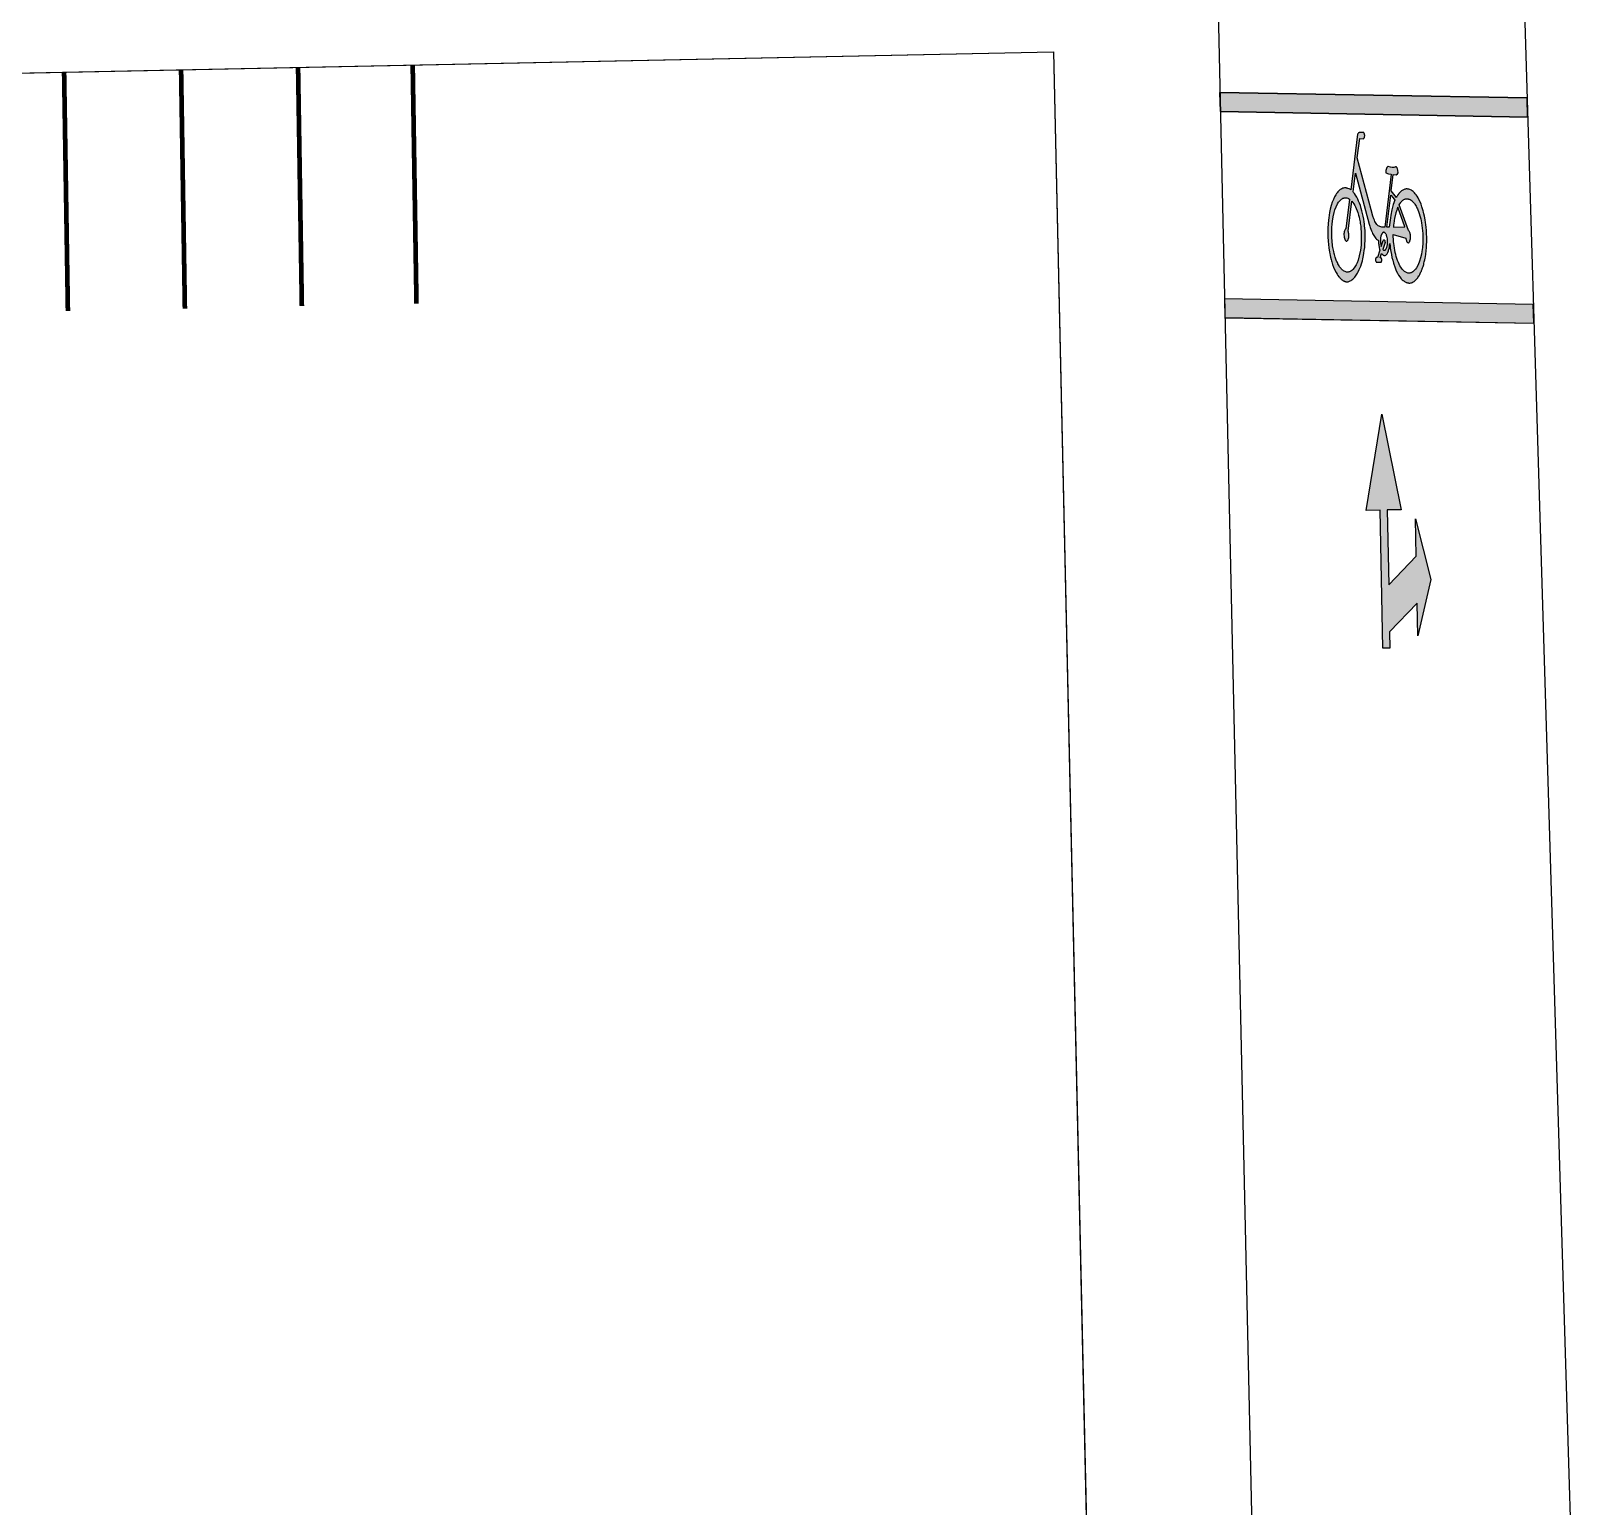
# Model space of a CAD drawing. Header units: metres. Extents: x 668617 to 675126, y 2286318 to 2293677.
# Drawn here: x 670153.47 to 670186.49, y 2287192.99 to 2287224.49 of the extents above; entities that cross this region are included whole.
import ezdxf

# ---------------------------------------------------------------- set-up
doc = ezdxf.new("R2010")
doc.units = ezdxf.units.M
doc.header["$MEASUREMENT"] = 0
for name, color, linetype in [('DMTG-PB-BANQUETAS', 251, 'Continuous'), ('DMTG-PB-LOTIFICACION', 253, 'Continuous'), ('DMTG-PB-MANZANAS', 251, 'Continuous'), ('DMTG-SH-CAJA BICI', 252, 'Continuous'), ('DMTG-SH-FLECHA FRENTE DERECHA', 252, 'Continuous'), ('DMTG-SH-LINEA ALTO', 252, 'Continuous'), ('DMTG-SH-LINEA BLANCA', 252, 'Continuous')]:
    doc.layers.add(name, color=color, linetype=linetype)

# ---------------------------------------------------------------- blocks, each defined once
blk = doc.blocks.new('*U61')
blk.add_hatch(color=252).paths.add_polyline_path([(-2.435, 3.088), (-2.435, 2.738), (-2.585, 2.738), (-2.585, 5.688), (-2.885, 5.688), (-2.51, 7.738), (-2.135, 5.688), (-2.435, 5.688), (-2.435, 4.088), (-1.835, 4.688), (-1.835, 5.488), (-1.535, 4.188), (-1.835, 2.988), (-1.835, 3.688)])
at = {"color": 252}
blk.add_lwpolyline([(-2.435, 3.088), (-2.435, 2.738), (-2.585, 2.738), (-2.585, 5.688), (-2.885, 5.688), (-2.51, 7.738), (-2.135, 5.688), (-2.435, 5.688), (-2.435, 4.088), (-1.835, 4.688), (-1.835, 5.488), (-1.535, 4.188), (-1.835, 2.988), (-1.835, 3.688)], close=True, dxfattribs=at)

msp = doc.modelspace()

# ---------------------------------------------------------------- hatches: boundary and pattern name
at = {"layer": 'DMTG-SH-CAJA BICI'}
h = msp.add_hatch(color=252, dxfattribs=at)
h.dxf.hatch_style = 1
h.paths.add_polyline_path([(670185.45092, 2287222.65436), (670185.43856, 2287223.06234), (670178.87663, 2287223.17961), (670178.88568, 2287222.77169)])
h.paths.add_polyline_path([(670185.57219, 2287218.65155), (670178.97449, 2287218.76946), (670178.98336, 2287218.36892), (670185.58435, 2287218.25127)])
h = msp.add_hatch(color=252, dxfattribs=at)
h.dxf.hatch_style = 1
h.paths.add_polyline_path([(670183.29297, 2287220.16474), (670183.28967, 2287220.23033), (670183.28284, 2287220.30348), (670183.27728, 2287220.35374), (670183.27039, 2287220.40597), (670183.26285, 2287220.45394), (670183.2547, 2287220.49912), (670183.24677, 2287220.54016), (670183.2356, 2287220.58879), (670183.22777, 2287220.62029), (670183.21858, 2287220.65461), (670183.20698, 2287220.69456), (670183.19237, 2287220.73905), (670183.17367, 2287220.79038), (670183.15196, 2287220.84356), (670183.12875, 2287220.89191), (670183.10898, 2287220.9283), (670183.08722, 2287220.96459), (670183.06867, 2287220.99062), (670183.04841, 2287221.01651), (670183.03376, 2287221.03333), (670183.0178, 2287221.04952), (670183.00455, 2287221.06144), (670182.98454, 2287221.07781), (670182.96621, 2287221.08996), (670182.94948, 2287221.09932), (670182.93043, 2287221.10748), (670182.91265, 2287221.11312), (670182.8942, 2287221.11692), (670182.87384, 2287221.11886), (670182.86905, 2287221.1189), (670182.85472, 2287221.11817), (670182.83981, 2287221.11602), (670182.82617, 2287221.11282), (670182.81212, 2287221.10837), (670182.79789, 2287221.10252), (670182.78471, 2287221.09564), (670182.77087, 2287221.08726), (670182.75783, 2287221.0779), (670182.74565, 2287221.06819), (670182.74004, 2287221.06306), (670182.73165, 2287221.0555), (670182.71964, 2287221.04301), (670182.70683, 2287221.02869), (670182.70104, 2287221.0216), (670182.69551, 2287221.01484), (670182.68578, 2287221.00163), (670182.68081, 2287220.99445), (670182.67345, 2287220.98368), (670182.66927, 2287220.9771), (670182.66253, 2287220.96646), (670182.65723, 2287220.95766), (670182.6516, 2287220.94787), (670182.64628, 2287220.93843), (670182.53489, 2287221.07774), (670182.57561, 2287221.42648), (670182.63994, 2287221.41871), (670182.66957, 2287221.44415), (670182.68492, 2287221.45945), (670182.67912, 2287221.51682), (670182.67091, 2287221.54899), (670182.6657, 2287221.5626), (670182.66162, 2287221.57057), (670182.65632, 2287221.57856), (670182.65114, 2287221.5841), (670182.64666, 2287221.58758), (670182.64191, 2287221.58988), (670182.63749, 2287221.59092), (670182.62951, 2287221.59072), (670182.62406, 2287221.58883), (670182.61675, 2287221.58458), (670182.59043, 2287221.57644), (670182.56891, 2287221.57331), (670182.55248, 2287221.57482), (670182.5221, 2287221.58057), (670182.46724, 2287221.5963), (670182.46388, 2287221.59554), (670182.45661, 2287221.59233), (670182.45001, 2287221.58703), (670182.44426, 2287221.58017), (670182.43967, 2287221.57255), (670182.43522, 2287221.5633), (670182.43165, 2287221.55322), (670182.42618, 2287221.53227), (670182.42302, 2287221.51117), (670182.42008, 2287221.46579), (670182.47487, 2287221.44042), (670182.53737, 2287221.43132), (670182.39739, 2287220.30155), (670182.37407, 2287220.3019), (670182.35254, 2287220.30301), (670182.33216, 2287220.30557), (670182.31133, 2287220.31012), (670182.29213, 2287220.31616), (670182.27475, 2287220.32403), (670182.2582, 2287220.33403), (670182.2424, 2287220.34659), (670182.22783, 2287220.36136), (670182.21414, 2287220.37863), (670182.20029, 2287220.39958), (670182.1862, 2287220.42562), (670182.17506, 2287220.44948), (670182.16168, 2287220.48227), (670182.14179, 2287220.53952), (670182.10451, 2287220.6729), (670181.81122, 2287221.78534), (670181.8617, 2287222.19287), (670181.9468, 2287222.19135), (670181.95023, 2287222.19487), (670181.95355, 2287222.20002), (670181.95669, 2287222.20556), (670181.95962, 2287222.21162), (670181.96233, 2287222.2179), (670181.96383, 2287222.222), (670181.96577, 2287222.22813), (670181.96834, 2287222.23948), (670181.96998, 2287222.2562), (670181.96962, 2287222.26685), (670181.96834, 2287222.27743), (670181.96703, 2287222.28418), (670181.96403, 2287222.29446), (670181.96096, 2287222.30269), (670181.95821, 2287222.30851), (670181.95573, 2287222.31317), (670181.95207, 2287222.31936), (670181.94915, 2287222.32273), (670181.87052, 2287222.32414), (670181.86235, 2287222.32346), (670181.85324, 2287222.32195), (670181.8437, 2287222.31875), (670181.83476, 2287222.31381), (670181.82658, 2287222.30628), (670181.8201, 2287222.29592), (670181.81781, 2287222.28959), (670181.66968, 2287221.10207), (670181.66475, 2287221.1055), (670181.6529, 2287221.11233), (670181.63961, 2287221.11862), (670181.61102, 2287221.12945), (670181.59605, 2287221.13394), (670181.58382, 2287221.13725), (670181.57235, 2287221.13983), (670181.56271, 2287221.14154), (670181.56015, 2287221.14184), (670181.55342, 2287221.1418), (670181.5351, 2287221.14053), (670181.51677, 2287221.13711), (670181.49874, 2287221.13168), (670181.48133, 2287221.12422), (670181.464, 2287221.11481), (670181.44693, 2287221.10324), (670181.43089, 2287221.09037), (670181.4142, 2287221.07506), (670181.3946, 2287221.05342), (670181.38201, 2287221.03836), (670181.3672, 2287221.01815), (670181.35254, 2287220.9959), (670181.33924, 2287220.97289), (670181.32451, 2287220.94658), (670181.29972, 2287220.89279), (670181.27674, 2287220.8331), (670181.2552, 2287220.76702), (670181.23387, 2287220.68597), (670181.21914, 2287220.61864), (670181.201, 2287220.5038), (670181.19455, 2287220.45151), (670181.18739, 2287220.37052), (670181.18262, 2287220.27953), (670181.18124, 2287220.17586), (670181.18216, 2287220.09605), (670181.18708, 2287220.00188), (670181.20103, 2287219.86086), (670181.21476, 2287219.77061), (670181.22102, 2287219.73935), (670181.22947, 2287219.69843), (670181.23772, 2287219.65825), (670181.25032, 2287219.61064), (670181.25702, 2287219.58514), (670181.26471, 2287219.559), (670181.28259, 2287219.50394), (670181.30354, 2287219.4471), (670181.32999, 2287219.38469), (670181.3561, 2287219.3346), (670181.37862, 2287219.29791), (670181.39637, 2287219.26988), (670181.41965, 2287219.24006), (670181.4272, 2287219.23137), (670181.43598, 2287219.22119), (670181.44451, 2287219.21243), (670181.45208, 2287219.20448), (670181.45975, 2287219.19753), (670181.4681, 2287219.18978), (670181.47954, 2287219.1806), (670181.48771, 2287219.17432), (670181.49793, 2287219.16749), (670181.50419, 2287219.1632), (670181.51085, 2287219.15938), (670181.52129, 2287219.15362), (670181.52902, 2287219.15008), (670181.53772, 2287219.14623), (670181.54422, 2287219.14355), (670181.55304, 2287219.14077), (670181.5606, 2287219.1382), (670181.5676, 2287219.13671), (670181.57575, 2287219.13481), (670181.58401, 2287219.13379), (670181.59111, 2287219.13288), (670181.60113, 2287219.13202), (670181.60729, 2287219.13298), (670181.61759, 2287219.13572), (670181.62876, 2287219.13912), (670181.64517, 2287219.14548), (670181.66198, 2287219.15374), (670181.67953, 2287219.16416), (670181.69613, 2287219.17586), (670181.71304, 2287219.18922), (670181.72841, 2287219.20347), (670181.74401, 2287219.21968), (670181.75954, 2287219.23734), (670181.7749, 2287219.25686), (670181.78982, 2287219.27804), (670181.80396, 2287219.29983), (670181.81723, 2287219.32203), (670181.83084, 2287219.34693), (670181.85433, 2287219.39563), (670181.86868, 2287219.42964), (670181.88336, 2287219.46884), (670181.90125, 2287219.52038), (670181.9194, 2287219.58478), (670181.92973, 2287219.62726), (670181.94455, 2287219.69609), (670181.95342, 2287219.74513), (670181.96123, 2287219.80276), (670181.96917, 2287219.86735), (670181.9744, 2287219.93637), (670181.97909, 2287220.01934), (670181.98069, 2287220.08645), (670181.98042, 2287220.11559), (670181.98017, 2287220.14596), (670181.97886, 2287220.18463), (670181.97612, 2287220.23268), (670181.97297, 2287220.28027), (670181.96751, 2287220.33229), (670181.96415, 2287220.36754), (670181.95707, 2287220.41834), (670181.94885, 2287220.47359), (670181.93796, 2287220.53491), (670181.92468, 2287220.59589), (670181.91091, 2287220.65159), (670181.89663, 2287220.70219), (670181.87584, 2287220.76722), (670181.85796, 2287220.81665), (670181.83999, 2287220.8604), (670181.82189, 2287220.89955), (670181.79757, 2287220.94581), (670181.78862, 2287220.9613), (670181.77403, 2287220.98465), (670181.75045, 2287221.019), (670181.73237, 2287221.04127), (670181.7203, 2287221.05479), (670181.77217, 2287221.45436), (670182.06251, 2287220.36875), (670182.07688, 2287220.32388), (670182.08706, 2287220.29421), (670182.09855, 2287220.26192), (670182.1129, 2287220.22546), (670182.12562, 2287220.19552), (670182.13925, 2287220.16672), (670182.15091, 2287220.14448), (670182.16293, 2287220.12358), (670182.17607, 2287220.1019), (670182.19247, 2287220.07949), (670182.20774, 2287220.06189), (670182.2242, 2287220.04485), (670182.24115, 2287220.03152), (670182.25365, 2287220.02376), (670182.26186, 2287220.0193), (670182.26203, 2287220.01116), (670182.26308, 2287219.98677), (670182.26586, 2287219.95626), (670182.26788, 2287219.93246), (670182.27204, 2287219.90471), (670182.27513, 2287219.88633), (670182.28033, 2287219.8608), (670182.28852, 2287219.83035), (670182.29483, 2287219.81003), (670182.24176, 2287219.65172), (670182.21748, 2287219.65215), (670182.21652, 2287219.65196), (670182.21291, 2287219.64978), (670182.20958, 2287219.64624), (670182.20672, 2287219.64145), (670182.20427, 2287219.63563), (670182.20238, 2287219.62888), (670182.20095, 2287219.62116), (670182.19996, 2287219.60365), (670182.20186, 2287219.58668), (670182.20361, 2287219.57921), (670182.20608, 2287219.57223), (670182.20876, 2287219.56663), (670182.21199, 2287219.56144), (670182.21534, 2287219.55805), (670182.21894, 2287219.55575), (670182.22087, 2287219.55522), (670182.22202, 2287219.55508), (670182.31734, 2287219.55337), (670182.32014, 2287219.55449), (670182.32362, 2287219.5575), (670182.32667, 2287219.56177), (670182.32931, 2287219.56715), (670182.33152, 2287219.57377), (670182.33323, 2287219.58095), (670182.33483, 2287219.5975), (670182.33356, 2287219.61505), (670182.32997, 2287219.63013), (670182.3273, 2287219.63677), (670182.3243, 2287219.64217), (670182.32107, 2287219.6462), (670182.31743, 2287219.64902), (670182.31363, 2287219.65028), (670182.31267, 2287219.65045), (670182.29875, 2287219.6507), (670182.32874, 2287219.73849), (670182.33525, 2287219.72982), (670182.34852, 2287219.71558), (670182.35574, 2287219.70983), (670182.36244, 2287219.7055), (670182.3693, 2287219.70209), (670182.37714, 2287219.69945), (670182.38483, 2287219.69787), (670182.38828, 2287219.69766), (670182.3907, 2287219.69756), (670182.39688, 2287219.69781), (670182.40861, 2287219.70031), (670182.41959, 2287219.70544), (670182.42973, 2287219.71273), (670182.43891, 2287219.7222), (670182.44746, 2287219.73352), (670182.45536, 2287219.74652), (670182.46294, 2287219.76166), (670182.4752, 2287219.79356), (670182.48018, 2287219.81028), (670182.48878, 2287219.84479), (670182.49562, 2287219.88128), (670182.5004, 2287219.9154), (670182.50238, 2287219.93154), (670182.50355, 2287219.94182), (670182.50481, 2287219.95584), (670182.51074, 2287219.89697), (670182.51597, 2287219.85423), (670182.52746, 2287219.78084), (670182.5387, 2287219.71565), (670182.55173, 2287219.65402), (670182.56672, 2287219.59439), (670182.58544, 2287219.53008), (670182.61959, 2287219.43089), (670182.64457, 2287219.37238), (670182.67045, 2287219.31981), (670182.69411, 2287219.27948), (670182.72061, 2287219.23972), (670182.74991, 2287219.20208), (670182.77151, 2287219.18054), (670182.78967, 2287219.16364), (670182.80206, 2287219.15331), (670182.81683, 2287219.14288), (670182.82201, 2287219.13945), (670182.83549, 2287219.13166), (670182.84682, 2287219.12613), (670182.85293, 2287219.12317), (670182.86827, 2287219.11751), (670182.88583, 2287219.11255), (670182.90303, 2287219.10975), (670182.91157, 2287219.10897), (670182.91923, 2287219.10877), (670182.92487, 2287219.10879), (670182.93317, 2287219.10928), (670182.95168, 2287219.11173), (670182.96963, 2287219.11641), (670182.98687, 2287219.1227), (670183.00496, 2287219.13149), (670183.02317, 2287219.14278), (670183.0395, 2287219.155), (670183.05533, 2287219.16883), (670183.07102, 2287219.18446), (670183.087, 2287219.20269), (670183.10225, 2287219.22213), (670183.11474, 2287219.24003), (670183.13135, 2287219.26613), (670183.14445, 2287219.28932), (670183.15779, 2287219.31474), (670183.17202, 2287219.34521), (670183.17923, 2287219.36224), (670183.18506, 2287219.37596), (670183.19069, 2287219.39054), (670183.19526, 2287219.40214), (670183.19973, 2287219.41431), (670183.207, 2287219.43488), (670183.21623, 2287219.4636), (670183.22291, 2287219.48531), (670183.2295, 2287219.50821), (670183.23615, 2287219.53385), (670183.24314, 2287219.56193), (670183.24841, 2287219.58465), (670183.25338, 2287219.60738), (670183.25908, 2287219.63678), (670183.26515, 2287219.67003), (670183.27382, 2287219.72475), (670183.28288, 2287219.7992), (670183.28909, 2287219.86443), (670183.29298, 2287219.93408), (670183.29529, 2287219.98428), (670183.29544, 2287220.08301)])
h.paths.add_polyline_path([(670182.84766, 2287220.06465), (670182.85009, 2287220.05065), (670182.85219, 2287220.04139), (670182.85535, 2287220.02867), (670182.85998, 2287220.01455), (670182.86552, 2287220.00167), (670182.8696, 2287219.99449), (670182.87268, 2287219.98918), (670182.87954, 2287219.98053), (670182.88715, 2287219.97418), (670182.89474, 2287219.97077), (670182.89897, 2287219.9699), (670182.90381, 2287219.97021), (670182.90861, 2287219.97165), (670182.91329, 2287219.97428), (670182.9178, 2287219.97787), (670182.92203, 2287219.98242), (670182.92612, 2287219.98797), (670182.92993, 2287219.99463), (670182.93678, 2287220.01018), (670182.94215, 2287220.02842), (670182.94624, 2287220.04974), (670182.94862, 2287220.07237), (670182.94919, 2287220.09733), (670182.94862, 2287220.11554), (670182.9461, 2287220.13889), (670182.94274, 2287220.15812), (670182.93808, 2287220.17616), (670182.93268, 2287220.19185), (670182.92634, 2287220.20539), (670182.91945, 2287220.21654), (670182.91162, 2287220.22513), (670182.90634, 2287220.22923), (670182.70636, 2287220.78007), (670182.7191, 2287220.80075), (670182.73909, 2287220.82921), (670182.75142, 2287220.84419), (670182.76361, 2287220.85786), (670182.77533, 2287220.86917), (670182.78625, 2287220.87842), (670182.79728, 2287220.88674), (670182.80729, 2287220.89311), (670182.81881, 2287220.89884), (670182.8291, 2287220.90316), (670182.83981, 2287220.90641), (670182.85095, 2287220.90881), (670182.86162, 2287220.91002), (670182.87346, 2287220.90981), (670182.8813, 2287220.90892), (670182.89845, 2287220.90582), (670182.90702, 2287220.90362), (670182.92276, 2287220.89881), (670182.94326, 2287220.88963), (670182.95989, 2287220.88038), (670182.97994, 2287220.86487), (670182.99359, 2287220.85212), (670183.00596, 2287220.83954), (670183.01882, 2287220.82435), (670183.03124, 2287220.80874), (670183.04246, 2287220.79238), (670183.05452, 2287220.7744), (670183.06658, 2287220.75307), (670183.0757, 2287220.73664), (670183.08511, 2287220.71844), (670183.09514, 2287220.69645), (670183.10588, 2287220.67189), (670183.12027, 2287220.63693), (670183.13488, 2287220.59393), (670183.15034, 2287220.54303), (670183.16594, 2287220.48142), (670183.18341, 2287220.39632), (670183.19957, 2287220.28046), (670183.20917, 2287220.16869), (670183.21185, 2287220.07581), (670183.20997, 2287219.96169), (670183.20127, 2287219.86508), (670183.19102, 2287219.78284), (670183.18121, 2287219.72774), (670183.16357, 2287219.64863), (670183.13951, 2287219.5757), (670183.11204, 2287219.49945), (670183.07308, 2287219.43148), (670183.05374, 2287219.40292), (670183.03616, 2287219.38143), (670183.01391, 2287219.35994), (670182.99547, 2287219.34607), (670182.97842, 2287219.33613), (670182.96367, 2287219.32907), (670182.95114, 2287219.32494), (670182.93569, 2287219.32107), (670182.91386, 2287219.3198), (670182.90307, 2287219.3202), (670182.88753, 2287219.32276), (670182.8745, 2287219.32569), (670182.85964, 2287219.33135), (670182.83209, 2287219.34665), (670182.81746, 2287219.35733), (670182.79731, 2287219.37526), (670182.77519, 2287219.39946), (670182.75602, 2287219.42439), (670182.73921, 2287219.44899), (670182.72202, 2287219.4773), (670182.7036, 2287219.51346), (670182.68912, 2287219.54448), (670182.67187, 2287219.5878), (670182.6566, 2287219.63127), (670182.64273, 2287219.67719), (670182.63081, 2287219.72092), (670182.62055, 2287219.76388), (670182.61101, 2287219.81018), (670182.60344, 2287219.85366), (670182.59542, 2287219.90964), (670182.58984, 2287219.95324), (670182.58647, 2287219.98897), (670182.58364, 2287220.03588), (670182.57985, 2287220.10515), (670182.57892, 2287220.14642)], flags=16)
h.paths.add_polyline_path([(670182.58388, 2287220.30345), (670182.58696, 2287220.3432), (670182.59232, 2287220.39075), (670182.59721, 2287220.42707), (670182.60106, 2287220.45261), (670182.60565, 2287220.47901), (670182.60903, 2287220.49793), (670182.61158, 2287220.51093), (670182.6145, 2287220.52399), (670182.6179, 2287220.53949), (670182.62095, 2287220.55277), (670182.62456, 2287220.56701), (670182.62837, 2287220.58229), (670182.63213, 2287220.5953), (670182.63684, 2287220.61179), (670182.64155, 2287220.62851), (670182.64789, 2287220.64711), (670182.65477, 2287220.66675), (670182.66017, 2287220.68253), (670182.66626, 2287220.69762), (670182.67329, 2287220.71383), (670182.67893, 2287220.72661), (670182.82911, 2287220.31056)], flags=16)
h.paths.add_polyline_path([(670182.49533, 2287220.30134), (670182.44472, 2287220.30035), (670182.52903, 2287220.98658), (670182.57972, 2287220.92537), (670182.61623, 2287220.87595), (670182.57954, 2287220.78299), (670182.54924, 2287220.67082), (670182.52557, 2287220.55996), (670182.51696, 2287220.49842)], flags=16)
h.paths.add_polyline_path([(670182.44206, 2287220.10796), (670182.44541, 2287220.09578), (670182.44872, 2287220.08148), (670182.45346, 2287220.05571), (670182.45509, 2287220.04347), (670182.45659, 2287220.02771), (670182.45787, 2287220.00377), (670182.45801, 2287219.98131), (670182.45765, 2287219.96599), (670182.45505, 2287219.93418), (670182.45425, 2287219.9284), (670182.45128, 2287219.9104), (670182.44794, 2287219.89463), (670182.44426, 2287219.8806), (670182.44021, 2287219.86814), (670182.43743, 2287219.86084), (670182.43349, 2287219.85155), (670182.43037, 2287219.84543), (670182.4268, 2287219.83891), (670182.42059, 2287219.82948), (670182.41453, 2287219.82227), (670182.40827, 2287219.81671), (670182.40495, 2287219.81455), (670182.4021, 2287219.81265), (670182.39548, 2287219.80997), (670182.389, 2287219.80875), (670182.38132, 2287219.80897), (670182.37404, 2287219.81091), (670182.36748, 2287219.81439), (670182.36178, 2287219.81847), (670182.35726, 2287219.8227), (670182.40065, 2287219.95069), (670182.40152, 2287219.95431), (670182.40223, 2287219.95843), (670182.40272, 2287219.96273), (670182.40303, 2287219.96654), (670182.40331, 2287219.97348), (670182.40318, 2287219.97957), (670182.40308, 2287219.98259), (670182.40268, 2287219.98722), (670182.40202, 2287219.99271), (670182.40117, 2287219.99788), (670182.40042, 2287220.00152), (670182.39978, 2287220.00431), (670182.39874, 2287220.00814), (670182.39743, 2287220.01213), (670182.39648, 2287220.01472), (670182.39481, 2287220.01866), (670182.39334, 2287220.02153), (670182.39139, 2287220.02465), (670182.38938, 2287220.02722), (670182.38788, 2287220.02881), (670182.38647, 2287220.03002), (670182.38566, 2287220.03062), (670182.38491, 2287220.03111), (670182.38422, 2287220.0315), (670182.38366, 2287220.03178), (670182.38314, 2287220.032), (670182.38245, 2287220.03226), (670182.38203, 2287220.03238), (670182.38152, 2287220.03252), (670182.38088, 2287220.03264), (670182.38019, 2287220.03272), (670182.37951, 2287220.03274), (670182.37864, 2287220.03269), (670182.37799, 2287220.03259), (670182.37708, 2287220.03235), (670182.3761, 2287220.03201), (670182.3751, 2287220.03152), (670182.37414, 2287220.03093), (670182.37328, 2287220.03028), (670182.37241, 2287220.02946), (670182.37129, 2287220.02828), (670182.37028, 2287220.02704), (670182.36941, 2287220.02567), (670182.36827, 2287220.02378), (670182.3673, 2287220.02184), (670182.36636, 2287220.01965), (670182.36487, 2287220.01544), (670182.32221, 2287219.89029), (670182.31747, 2287219.90723), (670182.31255, 2287219.92977), (670182.30845, 2287219.95809), (670182.3062, 2287219.98195), (670182.30539, 2287220.00009), (670182.30515, 2287220.01818), (670182.30672, 2287220.04996), (670182.30995, 2287220.0784), (670182.31309, 2287220.09642), (670182.31616, 2287220.11001), (670182.32162, 2287220.12851), (670182.32464, 2287220.13714), (670182.32779, 2287220.14459), (670182.32988, 2287220.14953), (670182.33352, 2287220.15676), (670182.33801, 2287220.16473), (670182.34239, 2287220.17086), (670182.34921, 2287220.17922), (670182.35565, 2287220.18457), (670182.36179, 2287220.18847), (670182.36871, 2287220.19121), (670182.37697, 2287220.19247), (670182.38512, 2287220.19119), (670182.39199, 2287220.18842), (670182.39822, 2287220.18468), (670182.40413, 2287220.17968), (670182.40872, 2287220.17493), (670182.41347, 2287220.16936), (670182.41918, 2287220.16125), (670182.42671, 2287220.14785), (670182.4326, 2287220.135), (670182.43831, 2287220.11947)], flags=16)
h.paths.add_polyline_path([(670181.89711, 2287220.14411), (670181.89715, 2287220.0818), (670181.8951, 2287220.00384), (670181.89033, 2287219.91505), (670181.8786, 2287219.81264), (670181.85293, 2287219.69306), (670181.8278, 2287219.59977), (670181.80474, 2287219.54206), (670181.78351, 2287219.49576), (670181.74382, 2287219.43077), (670181.71545, 2287219.39702), (670181.69289, 2287219.37697), (670181.67527, 2287219.36473), (670181.66206, 2287219.35714), (670181.6458, 2287219.3502), (670181.63006, 2287219.34538), (670181.61503, 2287219.34286), (670181.59773, 2287219.34215), (670181.58112, 2287219.34397), (670181.5663, 2287219.3469), (670181.54896, 2287219.35295), (670181.53384, 2287219.3602), (670181.51824, 2287219.36939), (670181.50168, 2287219.38126), (670181.48741, 2287219.39369), (670181.47552, 2287219.40523), (670181.4648, 2287219.41752), (670181.45808, 2287219.42538), (670181.44477, 2287219.4424), (670181.43373, 2287219.45824), (670181.42062, 2287219.47869), (670181.40803, 2287219.50003), (670181.39819, 2287219.5184), (670181.39167, 2287219.53126), (670181.38492, 2287219.54499), (670181.37552, 2287219.56647), (670181.36989, 2287219.57946), (670181.36148, 2287219.59979), (670181.35458, 2287219.61888), (670181.34669, 2287219.64014), (670181.33909, 2287219.66315), (670181.33142, 2287219.68884), (670181.32304, 2287219.71823), (670181.31673, 2287219.74227), (670181.30749, 2287219.78059), (670181.30116, 2287219.81002), (670181.29545, 2287219.83963), (670181.29071, 2287219.86606), (670181.28465, 2287219.90419), (670181.27948, 2287219.9423), (670181.27539, 2287219.97686), (670181.27113, 2287220.02217), (670181.26858, 2287220.05757), (670181.26619, 2287220.10057), (670181.26525, 2287220.13119), (670181.26455, 2287220.16075), (670181.26445, 2287220.21866), (670181.2671, 2287220.2967), (670181.2725, 2287220.36912), (670181.27974, 2287220.43042), (670181.29509, 2287220.52567), (670181.31588, 2287220.61433), (670181.33373, 2287220.67413), (670181.35935, 2287220.73931), (670181.38871, 2287220.79853), (670181.41276, 2287220.83478), (670181.42886, 2287220.8568), (670181.45092, 2287220.88046), (670181.47055, 2287220.89761), (670181.4892, 2287220.91063), (670181.50393, 2287220.91819), (670181.52028, 2287220.92422), (670181.53055, 2287220.92764), (670181.54119, 2287220.92951), (670181.5638, 2287220.93186), (670181.58567, 2287220.92913), (670181.60745, 2287220.92297), (670181.62619, 2287220.91478), (670181.64485, 2287220.90288), (670181.56732, 2287220.26708), (670181.56243, 2287220.26484), (670181.55808, 2287220.26173), (670181.55403, 2287220.25779), (670181.54968, 2287220.25253), (670181.54216, 2287220.23985), (670181.53625, 2287220.22416), (670181.53105, 2287220.20561), (670181.52737, 2287220.18425), (670181.52532, 2287220.16249), (670181.52528, 2287220.13715), (670181.52687, 2287220.11128), (670181.53071, 2287220.08638), (670181.53557, 2287220.06455), (670181.54271, 2287220.04429), (670181.54661, 2287220.03578), (670181.55061, 2287220.02856), (670181.55468, 2287220.02238), (670181.5568, 2287220.01954), (670181.55993, 2287220.01589), (670181.5646, 2287220.01151), (670181.56987, 2287220.00801), (670181.57503, 2287220.00596), (670181.58042, 2287220.00513), (670181.58579, 2287220.0056), (670181.59074, 2287220.00732), (670181.59567, 2287220.01037), (670181.60041, 2287220.0146), (670181.60502, 2287220.02025), (670181.60923, 2287220.02681), (670181.61313, 2287220.03432), (670181.61651, 2287220.04253), (670181.62251, 2287220.06208), (670181.62688, 2287220.08433), (670181.62936, 2287220.10904), (670181.62983, 2287220.1352), (670181.62853, 2287220.15795), (670181.62602, 2287220.17882), (670181.62205, 2287220.19842), (670181.61699, 2287220.21634), (670181.69633, 2287220.85675), (670181.71734, 2287220.83046), (670181.73662, 2287220.80231), (670181.75674, 2287220.76827), (670181.77296, 2287220.73645), (670181.78994, 2287220.69793), (670181.80795, 2287220.65364), (670181.82197, 2287220.61228), (670181.83755, 2287220.56137), (670181.8486, 2287220.51605), (670181.85936, 2287220.47015), (670181.86941, 2287220.41733), (670181.87526, 2287220.38323), (670181.88353, 2287220.32327), (670181.88944, 2287220.26212), (670181.89352, 2287220.21238)], flags=16)

# ---------------------------------------------------------------- linework, layer by layer
at = {"layer": 'DMTG-PB-BANQUETAS'}
for points in [[(670176.97134, 2287228.3976), (670177.34722, 2287228.37982), (670177.70951, 2287228.28215), (670178.04223, 2287228.10768), (670178.32945, 2287227.86456), (670178.55725, 2287227.56587), (670178.71473, 2287227.2247), (670178.79502, 2287226.85709), (670180.5256, 2287148.86942), (670180.47767, 2287148.47277), (670180.33692, 2287148.0998), (670180.11347, 2287147.76944), (670179.81748, 2287147.50061), (670179.46706, 2287147.3092), (670076.98262, 2287145.05358)], [(670186.64658, 2287227.862), (670186.29356, 2287227.5896), (670185.98616, 2287227.26586), (670185.73443, 2287226.89671), (670185.54345, 2287226.49311), (670185.41727, 2287226.06403), (670185.36101, 2287225.62143), (670187.7238, 2287147.65026)]]:
    msp.add_lwpolyline(points, dxfattribs=at)
at = {"layer": 'DMTG-PB-LOTIFICACION'}
for p, q in [((670143.50216, 2287223.39231), (670175.31967, 2287224.04731)), ((670175.31967, 2287224.04731), (670176.3194, 2287179.33115))]:
    msp.add_line(p, q, dxfattribs=at)
at = {"layer": 'DMTG-PB-MANZANAS'}
msp.add_lwpolyline([(670175.31967, 2287224.04731), (670176.3194, 2287179.33115), (670176.48909, 2287172.33181), (670177.0071, 2287149.2338), (670168.85755, 2287149.10922), (670158.75815, 2287148.94637), (670144.699, 2287148.71672), (670122.26026, 2287148.37151), (670097.12163, 2287147.99485), (670076.95279, 2287147.67928), (670076.30503, 2287173.07676), (670075.95572, 2287187.05541), (670075.09753, 2287221.98208), (670110.36475, 2287222.71171), (670129.48327, 2287223.10283), (670143.50216, 2287223.39231)], close=True, dxfattribs=at)
at = {"layer": 'DMTG-SH-CAJA BICI', "color": 252}
for points in [[(670178.87663, 2287223.17961), (670185.43856, 2287223.06234), (670185.45092, 2287222.65436), (670178.88568, 2287222.77169)], [(670178.98336, 2287218.36892), (670185.58435, 2287218.25127), (670185.57219, 2287218.65155), (670178.97449, 2287218.76946)]]:
    msp.add_lwpolyline(points, close=True, dxfattribs=at)
at = {"layer": 'DMTG-SH-CAJA BICI'}
for points in [[(670182.39739, 2287220.30155), (670182.37407, 2287220.3019), (670182.35254, 2287220.30301), (670182.33216, 2287220.30557), (670182.31133, 2287220.31012), (670182.29213, 2287220.31616), (670182.27475, 2287220.32403), (670182.2582, 2287220.33403), (670182.2424, 2287220.34659), (670182.22783, 2287220.36136), (670182.21414, 2287220.37863), (670182.20029, 2287220.39958), (670182.1862, 2287220.42562), (670182.17506, 2287220.44948), (670182.16168, 2287220.48227), (670182.14179, 2287220.53952), (670182.10451, 2287220.6729), (670181.81122, 2287221.78534), (670181.8617, 2287222.19287), (670181.9468, 2287222.19135), (670181.95023, 2287222.19487), (670181.95355, 2287222.20002), (670181.95669, 2287222.20556), (670181.95962, 2287222.21162), (670181.96233, 2287222.2179), (670181.96383, 2287222.222), (670181.96577, 2287222.22813), (670181.96834, 2287222.23948), (670181.96998, 2287222.2562), (670181.96962, 2287222.26685), (670181.96834, 2287222.27743), (670181.96703, 2287222.28418), (670181.96403, 2287222.29446), (670181.96096, 2287222.30269), (670181.95821, 2287222.30851), (670181.95573, 2287222.31317), (670181.95207, 2287222.31936), (670181.94915, 2287222.32273), (670181.87052, 2287222.32414), (670181.86235, 2287222.32346), (670181.85324, 2287222.32195), (670181.8437, 2287222.31875), (670181.83476, 2287222.31381), (670181.82658, 2287222.30628), (670181.8201, 2287222.29592), (670181.81781, 2287222.28959), (670181.66968, 2287221.10207), (670181.66475, 2287221.1055), (670181.6529, 2287221.11233), (670181.63961, 2287221.11862), (670181.61102, 2287221.12945), (670181.59605, 2287221.13394), (670181.58382, 2287221.13725), (670181.57235, 2287221.13983), (670181.56271, 2287221.14154), (670181.56015, 2287221.14184), (670181.55342, 2287221.1418), (670181.5351, 2287221.14053), (670181.51677, 2287221.13711), (670181.49874, 2287221.13168), (670181.48133, 2287221.12422), (670181.464, 2287221.11481), (670181.44693, 2287221.10324), (670181.43089, 2287221.09037), (670181.4142, 2287221.07506), (670181.3946, 2287221.05342), (670181.38201, 2287221.03836), (670181.3672, 2287221.01815), (670181.35254, 2287220.9959), (670181.33924, 2287220.97289), (670181.32451, 2287220.94658), (670181.29972, 2287220.89279), (670181.27674, 2287220.8331), (670181.2552, 2287220.76702), (670181.23387, 2287220.68597), (670181.21914, 2287220.61864), (670181.201, 2287220.5038), (670181.19455, 2287220.45151), (670181.18739, 2287220.37052), (670181.18262, 2287220.27953), (670181.18124, 2287220.17586), (670181.18216, 2287220.09605), (670181.18708, 2287220.00188), (670181.20103, 2287219.86086), (670181.21476, 2287219.77061), (670181.22102, 2287219.73935), (670181.22947, 2287219.69843), (670181.23772, 2287219.65825), (670181.25032, 2287219.61064), (670181.25702, 2287219.58514), (670181.26471, 2287219.559), (670181.28259, 2287219.50394), (670181.30354, 2287219.4471), (670181.32999, 2287219.38469), (670181.3561, 2287219.3346), (670181.37862, 2287219.29791), (670181.39637, 2287219.26988), (670181.41965, 2287219.24006), (670181.4272, 2287219.23137), (670181.43598, 2287219.22119), (670181.44451, 2287219.21243), (670181.45208, 2287219.20448), (670181.45975, 2287219.19753), (670181.4681, 2287219.18978), (670181.47954, 2287219.1806), (670181.48771, 2287219.17432), (670181.49793, 2287219.16749), (670181.50419, 2287219.1632), (670181.51085, 2287219.15938), (670181.52129, 2287219.15362), (670181.52902, 2287219.15008), (670181.53772, 2287219.14623), (670181.54422, 2287219.14355), (670181.55304, 2287219.14077), (670181.5606, 2287219.1382), (670181.5676, 2287219.13671), (670181.57575, 2287219.13481), (670181.58401, 2287219.13379), (670181.59111, 2287219.13288), (670181.60113, 2287219.13202), (670181.60729, 2287219.13298), (670181.61759, 2287219.13572), (670181.62876, 2287219.13912), (670181.64517, 2287219.14548), (670181.66198, 2287219.15374), (670181.67953, 2287219.16416), (670181.69613, 2287219.17586), (670181.71304, 2287219.18922), (670181.72841, 2287219.20347), (670181.74401, 2287219.21968), (670181.75954, 2287219.23734), (670181.7749, 2287219.25686), (670181.78982, 2287219.27804), (670181.80396, 2287219.29983), (670181.81723, 2287219.32203), (670181.83084, 2287219.34693), (670181.85433, 2287219.39563), (670181.86868, 2287219.42964), (670181.88336, 2287219.46884), (670181.90125, 2287219.52038), (670181.9194, 2287219.58478), (670181.92973, 2287219.62726), (670181.94455, 2287219.69609), (670181.95342, 2287219.74513), (670181.96123, 2287219.80276), (670181.96917, 2287219.86735), (670181.9744, 2287219.93637), (670181.97909, 2287220.01934), (670181.98069, 2287220.08645), (670181.98042, 2287220.11559), (670181.98017, 2287220.14596), (670181.97886, 2287220.18463), (670181.97612, 2287220.23268), (670181.97297, 2287220.28027), (670181.96751, 2287220.33229), (670181.96415, 2287220.36754), (670181.95707, 2287220.41834), (670181.94885, 2287220.47359), (670181.93796, 2287220.53491), (670181.92468, 2287220.59589), (670181.91091, 2287220.65159), (670181.89663, 2287220.70219), (670181.87584, 2287220.76722), (670181.85796, 2287220.81665), (670181.83999, 2287220.8604), (670181.82189, 2287220.89955), (670181.79757, 2287220.94581), (670181.78862, 2287220.9613), (670181.77403, 2287220.98465), (670181.75045, 2287221.019), (670181.73237, 2287221.04127), (670181.7203, 2287221.05479), (670181.77217, 2287221.45436), (670182.06251, 2287220.36875), (670182.07688, 2287220.32388), (670182.08706, 2287220.29421), (670182.09855, 2287220.26192), (670182.1129, 2287220.22546), (670182.12562, 2287220.19552), (670182.13925, 2287220.16672), (670182.15091, 2287220.14448), (670182.16293, 2287220.12358), (670182.17607, 2287220.1019), (670182.19247, 2287220.07949), (670182.20774, 2287220.06189), (670182.2242, 2287220.04485), (670182.24115, 2287220.03152), (670182.25365, 2287220.02376), (670182.26186, 2287220.0193), (670182.26203, 2287220.01116), (670182.26308, 2287219.98677), (670182.26586, 2287219.95626), (670182.26788, 2287219.93246), (670182.27204, 2287219.90471), (670182.27513, 2287219.88633), (670182.28033, 2287219.8608), (670182.28852, 2287219.83035), (670182.29483, 2287219.81003), (670182.24176, 2287219.65172), (670182.21748, 2287219.65215), (670182.21652, 2287219.65196), (670182.21291, 2287219.64978), (670182.20958, 2287219.64624), (670182.20672, 2287219.64145), (670182.20427, 2287219.63563), (670182.20238, 2287219.62888), (670182.20095, 2287219.62116), (670182.19996, 2287219.60365), (670182.20186, 2287219.58668), (670182.20361, 2287219.57921), (670182.20608, 2287219.57223), (670182.20876, 2287219.56663), (670182.21199, 2287219.56144), (670182.21534, 2287219.55805), (670182.21894, 2287219.55575), (670182.22087, 2287219.55522), (670182.22202, 2287219.55508), (670182.31734, 2287219.55337), (670182.32014, 2287219.55449), (670182.32362, 2287219.5575), (670182.32667, 2287219.56177), (670182.32931, 2287219.56715), (670182.33152, 2287219.57377), (670182.33323, 2287219.58095), (670182.33483, 2287219.5975), (670182.33356, 2287219.61505), (670182.32997, 2287219.63013), (670182.3273, 2287219.63677), (670182.3243, 2287219.64217), (670182.32107, 2287219.6462), (670182.31743, 2287219.64902), (670182.31363, 2287219.65028), (670182.31267, 2287219.65045), (670182.29875, 2287219.6507), (670182.32874, 2287219.73849), (670182.33525, 2287219.72982), (670182.34852, 2287219.71558), (670182.35574, 2287219.70983), (670182.36244, 2287219.7055), (670182.3693, 2287219.70209), (670182.37714, 2287219.69945), (670182.38483, 2287219.69787), (670182.38828, 2287219.69766), (670182.3907, 2287219.69756), (670182.39688, 2287219.69781), (670182.40861, 2287219.70031), (670182.41959, 2287219.70544), (670182.42973, 2287219.71273), (670182.43891, 2287219.7222), (670182.44746, 2287219.73352), (670182.45536, 2287219.74652), (670182.46294, 2287219.76166), (670182.4752, 2287219.79356), (670182.48018, 2287219.81028), (670182.48878, 2287219.84479), (670182.49562, 2287219.88128), (670182.5004, 2287219.9154), (670182.50238, 2287219.93154), (670182.50355, 2287219.94182), (670182.50481, 2287219.95584), (670182.51074, 2287219.89697), (670182.51597, 2287219.85423), (670182.52746, 2287219.78084), (670182.5387, 2287219.71565), (670182.55173, 2287219.65402), (670182.56672, 2287219.59439), (670182.58544, 2287219.53008), (670182.61959, 2287219.43089), (670182.64457, 2287219.37238), (670182.67045, 2287219.31981), (670182.69411, 2287219.27948), (670182.72061, 2287219.23972), (670182.74991, 2287219.20208), (670182.77151, 2287219.18054), (670182.78967, 2287219.16364), (670182.80206, 2287219.15331), (670182.81683, 2287219.14288), (670182.82201, 2287219.13945), (670182.83549, 2287219.13166), (670182.84682, 2287219.12613), (670182.85293, 2287219.12317), (670182.86827, 2287219.11751), (670182.88583, 2287219.11255), (670182.90303, 2287219.10975), (670182.91157, 2287219.10897), (670182.91923, 2287219.10877), (670182.92487, 2287219.10879), (670182.93317, 2287219.10928), (670182.95168, 2287219.11173), (670182.96963, 2287219.11641), (670182.98687, 2287219.1227), (670183.00496, 2287219.13149), (670183.02317, 2287219.14278), (670183.0395, 2287219.155), (670183.05533, 2287219.16883), (670183.07102, 2287219.18446), (670183.087, 2287219.20269), (670183.10225, 2287219.22213), (670183.11474, 2287219.24003), (670183.12791, 2287219.26073), (670183.13126, 2287219.26597), (670183.14445, 2287219.28932), (670183.15779, 2287219.31474), (670183.17202, 2287219.34521), (670183.17923, 2287219.36224), (670183.18506, 2287219.37596), (670183.19069, 2287219.39054), (670183.19526, 2287219.40214), (670183.19973, 2287219.41431), (670183.207, 2287219.43488), (670183.21623, 2287219.4636), (670183.22291, 2287219.48531), (670183.2295, 2287219.50821), (670183.23615, 2287219.53385), (670183.24314, 2287219.56193), (670183.24841, 2287219.58465), (670183.25338, 2287219.60738), (670183.25908, 2287219.63678), (670183.26515, 2287219.67003), (670183.27382, 2287219.72475), (670183.28288, 2287219.7992), (670183.28909, 2287219.86443), (670183.29298, 2287219.93408), (670183.29529, 2287219.98428), (670183.29544, 2287220.08301), (670183.29297, 2287220.16474), (670183.28967, 2287220.23033), (670183.28284, 2287220.30348), (670183.27728, 2287220.35374), (670183.27039, 2287220.40597), (670183.26285, 2287220.45394), (670183.2547, 2287220.49912), (670183.24677, 2287220.54016), (670183.2356, 2287220.58879), (670183.22777, 2287220.62029), (670183.21858, 2287220.65461), (670183.20698, 2287220.69456), (670183.19237, 2287220.73905), (670183.17367, 2287220.79038), (670183.15196, 2287220.84356), (670183.12875, 2287220.89191), (670183.10898, 2287220.9283), (670183.08722, 2287220.96459), (670183.06867, 2287220.99062), (670183.04841, 2287221.01651), (670183.03376, 2287221.03333), (670183.0178, 2287221.04952), (670183.00455, 2287221.06144), (670182.98454, 2287221.07781), (670182.96621, 2287221.08996), (670182.94948, 2287221.09932), (670182.93043, 2287221.10748), (670182.91265, 2287221.11312), (670182.8942, 2287221.11692), (670182.87384, 2287221.11886), (670182.86905, 2287221.1189), (670182.85472, 2287221.11817), (670182.83981, 2287221.11602), (670182.82617, 2287221.11282), (670182.81212, 2287221.10837), (670182.79789, 2287221.10252), (670182.78471, 2287221.09564), (670182.77087, 2287221.08726), (670182.75783, 2287221.0779), (670182.74565, 2287221.06819), (670182.74004, 2287221.06306), (670182.73165, 2287221.0555), (670182.71964, 2287221.04301), (670182.70683, 2287221.02869), (670182.70104, 2287221.0216), (670182.69551, 2287221.01484), (670182.68578, 2287221.00163), (670182.68081, 2287220.99445), (670182.67345, 2287220.98368), (670182.66927, 2287220.9771), (670182.66253, 2287220.96646), (670182.65723, 2287220.95766), (670182.6516, 2287220.94787), (670182.64628, 2287220.93843), (670182.53489, 2287221.07774), (670182.57561, 2287221.42648), (670182.63994, 2287221.41871), (670182.66957, 2287221.44415), (670182.68492, 2287221.45945), (670182.67912, 2287221.51682), (670182.67091, 2287221.54899), (670182.6657, 2287221.5626), (670182.66162, 2287221.57057), (670182.65632, 2287221.57856), (670182.65114, 2287221.5841), (670182.64666, 2287221.58758), (670182.64191, 2287221.58988), (670182.63749, 2287221.59092), (670182.62951, 2287221.59072), (670182.62406, 2287221.58883), (670182.62139, 2287221.58728), (670182.61589, 2287221.58432), (670182.59043, 2287221.57644), (670182.56891, 2287221.57331), (670182.55248, 2287221.57482), (670182.5221, 2287221.58057), (670182.46724, 2287221.5963), (670182.46388, 2287221.59554), (670182.45661, 2287221.59233), (670182.45001, 2287221.58703), (670182.44426, 2287221.58017), (670182.43967, 2287221.57255), (670182.43522, 2287221.5633), (670182.43165, 2287221.55322), (670182.42618, 2287221.53227), (670182.42302, 2287221.51117), (670182.42008, 2287221.46579), (670182.47487, 2287221.44042), (670182.53737, 2287221.43132), (670182.39739, 2287220.30155)], [(670182.44472, 2287220.30035), (670182.52903, 2287220.98658), (670182.57972, 2287220.92537), (670182.61623, 2287220.87595), (670182.57954, 2287220.78299), (670182.54924, 2287220.67082), (670182.52557, 2287220.55996), (670182.51696, 2287220.49842), (670182.49533, 2287220.30134), (670182.44472, 2287220.30035)], [(670181.64485, 2287220.90288), (670181.56732, 2287220.26708), (670181.56243, 2287220.26484), (670181.55808, 2287220.26173), (670181.55403, 2287220.25779), (670181.54968, 2287220.25253), (670181.54216, 2287220.23985), (670181.53625, 2287220.22416), (670181.53105, 2287220.20561), (670181.52737, 2287220.18425), (670181.52532, 2287220.16249), (670181.52528, 2287220.13715), (670181.52687, 2287220.11128), (670181.53071, 2287220.08638), (670181.53557, 2287220.06455), (670181.54271, 2287220.04429), (670181.54661, 2287220.03578), (670181.55061, 2287220.02856), (670181.55468, 2287220.02238), (670181.5568, 2287220.01954), (670181.55993, 2287220.01589), (670181.5646, 2287220.01151), (670181.56987, 2287220.00801), (670181.57503, 2287220.00596), (670181.58042, 2287220.00513), (670181.58579, 2287220.0056), (670181.59074, 2287220.00732), (670181.59567, 2287220.01037), (670181.60041, 2287220.0146), (670181.60502, 2287220.02025), (670181.60923, 2287220.02681), (670181.61313, 2287220.03432), (670181.61651, 2287220.04253), (670181.62251, 2287220.06208), (670181.62688, 2287220.08433), (670181.62936, 2287220.10904), (670181.62983, 2287220.1352), (670181.62853, 2287220.15795), (670181.62602, 2287220.17882), (670181.62205, 2287220.19842), (670181.61699, 2287220.21634), (670181.69633, 2287220.85675), (670181.71734, 2287220.83046), (670181.73662, 2287220.80231), (670181.75674, 2287220.76827), (670181.77296, 2287220.73645), (670181.78994, 2287220.69793), (670181.80795, 2287220.65364), (670181.82197, 2287220.61228), (670181.83755, 2287220.56137), (670181.8486, 2287220.51605), (670181.85936, 2287220.47015), (670181.86941, 2287220.41733), (670181.87526, 2287220.38323), (670181.88353, 2287220.32327), (670181.88944, 2287220.26212), (670181.89352, 2287220.21238), (670181.89711, 2287220.14411), (670181.89715, 2287220.0818), (670181.8951, 2287220.00384), (670181.89033, 2287219.91505), (670181.8786, 2287219.81264), (670181.85293, 2287219.69306), (670181.8278, 2287219.59977), (670181.80474, 2287219.54206), (670181.78351, 2287219.49576), (670181.74382, 2287219.43077), (670181.71545, 2287219.39702), (670181.69289, 2287219.37697), (670181.67527, 2287219.36473), (670181.66206, 2287219.35714), (670181.6458, 2287219.3502), (670181.63006, 2287219.34538), (670181.61503, 2287219.34286), (670181.59773, 2287219.34215), (670181.58112, 2287219.34397), (670181.5663, 2287219.3469), (670181.54896, 2287219.35295), (670181.53384, 2287219.3602), (670181.51824, 2287219.36939), (670181.50168, 2287219.38126), (670181.48741, 2287219.39369), (670181.47552, 2287219.40523), (670181.4648, 2287219.41752), (670181.45808, 2287219.42538), (670181.44477, 2287219.4424), (670181.43373, 2287219.45824), (670181.42062, 2287219.47869), (670181.40803, 2287219.50003), (670181.39819, 2287219.5184), (670181.39167, 2287219.53126), (670181.38492, 2287219.54499), (670181.37552, 2287219.56647), (670181.36989, 2287219.57946), (670181.36148, 2287219.59979), (670181.35458, 2287219.61888), (670181.34669, 2287219.64014), (670181.33909, 2287219.66315), (670181.33142, 2287219.68884), (670181.32304, 2287219.71823), (670181.31673, 2287219.74227), (670181.30749, 2287219.78059), (670181.30116, 2287219.81002), (670181.29545, 2287219.83963), (670181.29071, 2287219.86606), (670181.28465, 2287219.90419), (670181.27948, 2287219.9423), (670181.27539, 2287219.97686), (670181.27113, 2287220.02217), (670181.26858, 2287220.05757), (670181.26619, 2287220.10057), (670181.26525, 2287220.13119), (670181.26455, 2287220.16075), (670181.26445, 2287220.21866), (670181.2671, 2287220.2967), (670181.2725, 2287220.36912), (670181.27974, 2287220.43042), (670181.29509, 2287220.52567), (670181.31588, 2287220.61433), (670181.33373, 2287220.67413), (670181.35935, 2287220.73931), (670181.38871, 2287220.79853), (670181.41276, 2287220.83478), (670181.42886, 2287220.8568), (670181.45092, 2287220.88046), (670181.47055, 2287220.89761), (670181.4892, 2287220.91063), (670181.50393, 2287220.91819), (670181.52028, 2287220.92422), (670181.53055, 2287220.92764), (670181.54119, 2287220.92951), (670181.5638, 2287220.93186), (670181.58567, 2287220.92913), (670181.60745, 2287220.92297), (670181.62619, 2287220.91478), (670181.64485, 2287220.90288)], [(670182.57892, 2287220.14642), (670182.84742, 2287220.06472), (670182.84796, 2287220.06292), (670182.85009, 2287220.05065), (670182.85219, 2287220.04139), (670182.85535, 2287220.02867), (670182.85998, 2287220.01455), (670182.86552, 2287220.00167), (670182.8696, 2287219.99449), (670182.87268, 2287219.98918), (670182.87954, 2287219.98053), (670182.88715, 2287219.97418), (670182.89474, 2287219.97077), (670182.89897, 2287219.9699), (670182.90381, 2287219.97021), (670182.90861, 2287219.97165), (670182.91329, 2287219.97428), (670182.9178, 2287219.97787), (670182.92203, 2287219.98242), (670182.92612, 2287219.98797), (670182.92993, 2287219.99463), (670182.93678, 2287220.01018), (670182.94215, 2287220.02842), (670182.94624, 2287220.04974), (670182.94862, 2287220.07237), (670182.94919, 2287220.09733), (670182.94862, 2287220.11554), (670182.9461, 2287220.13889), (670182.94274, 2287220.15812), (670182.93808, 2287220.17616), (670182.93268, 2287220.19185), (670182.92634, 2287220.20539), (670182.91945, 2287220.21654), (670182.91162, 2287220.22513), (670182.90784, 2287220.22807), (670182.90597, 2287220.23027), (670182.70667, 2287220.77923), (670182.7067, 2287220.78061), (670182.7191, 2287220.80075), (670182.73909, 2287220.82921), (670182.75142, 2287220.84419), (670182.76361, 2287220.85786), (670182.77533, 2287220.86917), (670182.78625, 2287220.87842), (670182.79728, 2287220.88674), (670182.80729, 2287220.89311), (670182.81881, 2287220.89884), (670182.8291, 2287220.90316), (670182.83981, 2287220.90641), (670182.85095, 2287220.90881), (670182.86162, 2287220.91002), (670182.87346, 2287220.90981), (670182.8813, 2287220.90892), (670182.89845, 2287220.90582), (670182.90702, 2287220.90362), (670182.92276, 2287220.89881), (670182.94326, 2287220.88963), (670182.95989, 2287220.88038), (670182.97994, 2287220.86487), (670182.99359, 2287220.85212), (670183.00596, 2287220.83954), (670183.01882, 2287220.82435), (670183.03124, 2287220.80874), (670183.04246, 2287220.79238), (670183.05452, 2287220.7744), (670183.06658, 2287220.75307), (670183.0757, 2287220.73664), (670183.08511, 2287220.71844), (670183.09514, 2287220.69645), (670183.10588, 2287220.67189), (670183.12027, 2287220.63693), (670183.13488, 2287220.59393), (670183.15034, 2287220.54303), (670183.16594, 2287220.48142), (670183.18341, 2287220.39632), (670183.19957, 2287220.28046), (670183.20917, 2287220.16869), (670183.21185, 2287220.07581), (670183.20997, 2287219.96169), (670183.20127, 2287219.86508), (670183.19102, 2287219.78284), (670183.18121, 2287219.72774), (670183.16357, 2287219.64863), (670183.13951, 2287219.5757), (670183.11204, 2287219.49945), (670183.07308, 2287219.43148), (670183.05374, 2287219.40292), (670183.03616, 2287219.38143), (670183.01391, 2287219.35994), (670182.99547, 2287219.34607), (670182.97842, 2287219.33613), (670182.96367, 2287219.32907), (670182.95114, 2287219.32494), (670182.93569, 2287219.32107), (670182.91386, 2287219.3198), (670182.90307, 2287219.3202), (670182.88753, 2287219.32276), (670182.8745, 2287219.32569), (670182.85964, 2287219.33135), (670182.83209, 2287219.34665), (670182.81746, 2287219.35733), (670182.79731, 2287219.37526), (670182.77519, 2287219.39946), (670182.75602, 2287219.42439), (670182.73921, 2287219.44899), (670182.72202, 2287219.4773), (670182.7036, 2287219.51346), (670182.68912, 2287219.54448), (670182.67187, 2287219.5878), (670182.6566, 2287219.63127), (670182.64273, 2287219.67719), (670182.63081, 2287219.72092), (670182.62055, 2287219.76388), (670182.61101, 2287219.81018), (670182.60344, 2287219.85366), (670182.59542, 2287219.90964), (670182.58984, 2287219.95324), (670182.58647, 2287219.98897), (670182.58364, 2287220.03588), (670182.57985, 2287220.10515), (670182.57892, 2287220.14642)], [(670182.58388, 2287220.30345), (670182.82911, 2287220.31056), (670182.67893, 2287220.72661), (670182.67329, 2287220.71383), (670182.66626, 2287220.69762), (670182.66017, 2287220.68253), (670182.65477, 2287220.66675), (670182.64789, 2287220.64711), (670182.64155, 2287220.62851), (670182.63684, 2287220.61179), (670182.63213, 2287220.5953), (670182.62837, 2287220.58229), (670182.62456, 2287220.56701), (670182.62095, 2287220.55277), (670182.6179, 2287220.53949), (670182.6145, 2287220.52399), (670182.61158, 2287220.51093), (670182.60903, 2287220.49793), (670182.60565, 2287220.47901), (670182.60106, 2287220.45261), (670182.59721, 2287220.42707), (670182.59232, 2287220.39075), (670182.58696, 2287220.3432), (670182.58388, 2287220.30345)], [(670182.32221, 2287219.89029), (670182.36487, 2287220.01544), (670182.36636, 2287220.01965), (670182.3673, 2287220.02184), (670182.36827, 2287220.02378), (670182.36941, 2287220.02567), (670182.37028, 2287220.02704), (670182.37129, 2287220.02828), (670182.37241, 2287220.02946), (670182.37328, 2287220.03028), (670182.37414, 2287220.03093), (670182.3751, 2287220.03152), (670182.3761, 2287220.03201), (670182.37708, 2287220.03235), (670182.37799, 2287220.03259), (670182.37864, 2287220.03269), (670182.37951, 2287220.03274), (670182.38019, 2287220.03272), (670182.38088, 2287220.03264), (670182.38152, 2287220.03252), (670182.38203, 2287220.03238), (670182.38245, 2287220.03226), (670182.38314, 2287220.032), (670182.38366, 2287220.03178), (670182.38422, 2287220.0315), (670182.38491, 2287220.03111), (670182.38566, 2287220.03062), (670182.38647, 2287220.03002), (670182.38788, 2287220.02881), (670182.38938, 2287220.02722), (670182.39139, 2287220.02465), (670182.39334, 2287220.02153), (670182.39481, 2287220.01866), (670182.39648, 2287220.01472), (670182.39743, 2287220.01213), (670182.39874, 2287220.00814), (670182.39978, 2287220.00431), (670182.40042, 2287220.00152), (670182.40117, 2287219.99788), (670182.40174, 2287219.99442), (670182.40201, 2287219.9928), (670182.40268, 2287219.98722), (670182.40308, 2287219.98259), (670182.40318, 2287219.97957), (670182.40331, 2287219.97348), (670182.40303, 2287219.96654), (670182.40272, 2287219.96273), (670182.40223, 2287219.95843), (670182.40152, 2287219.95431), (670182.40065, 2287219.95069), (670182.35726, 2287219.8227), (670182.36033, 2287219.81982), (670182.3635, 2287219.81724), (670182.36524, 2287219.81599), (670182.36698, 2287219.81481), (670182.36888, 2287219.81368), (670182.37048, 2287219.81279), (670182.37139, 2287219.81231), (670182.37274, 2287219.81169), (670182.37401, 2287219.81114), (670182.37526, 2287219.8107), (670182.37704, 2287219.81011), (670182.37854, 2287219.80971), (670182.37977, 2287219.80944), (670182.38123, 2287219.80918), (670182.38293, 2287219.80896), (670182.38417, 2287219.80889), (670182.3857, 2287219.80885), (670182.38691, 2287219.80884), (670182.38753, 2287219.80885), (670182.38834, 2287219.80888), (670182.38915, 2287219.80894), (670182.39013, 2287219.80904), (670182.39081, 2287219.80913), (670182.39154, 2287219.80923), (670182.39268, 2287219.80945), (670182.39361, 2287219.80964), (670182.39447, 2287219.80986), (670182.39543, 2287219.81013), (670182.39668, 2287219.81052), (670182.39746, 2287219.8108), (670182.39797, 2287219.81098), (670182.39842, 2287219.81116), (670182.39894, 2287219.81138), (670182.39962, 2287219.81167), (670182.40025, 2287219.81195), (670182.40088, 2287219.81225), (670182.40177, 2287219.8127), (670182.40233, 2287219.813), (670182.40337, 2287219.81357), (670182.40446, 2287219.81422), (670182.40495, 2287219.81455), (670182.40577, 2287219.81508), (670182.40649, 2287219.81557), (670182.40733, 2287219.81618), (670182.40821, 2287219.81683), (670182.41033, 2287219.81854), (670182.41214, 2287219.82014), (670182.41388, 2287219.82186), (670182.4164, 2287219.8245), (670182.41871, 2287219.82725), (670182.42143, 2287219.83076), (670182.4268, 2287219.83891), (670182.43037, 2287219.84543), (670182.43349, 2287219.85155), (670182.43743, 2287219.86084), (670182.44021, 2287219.86814), (670182.44426, 2287219.8806), (670182.44794, 2287219.89463), (670182.45128, 2287219.9104), (670182.45425, 2287219.9284), (670182.45505, 2287219.93418), (670182.45765, 2287219.96599), (670182.45801, 2287219.98131), (670182.45787, 2287220.00377), (670182.45659, 2287220.02771), (670182.45509, 2287220.04347), (670182.45346, 2287220.05571), (670182.44872, 2287220.08148), (670182.44541, 2287220.09578), (670182.44206, 2287220.10796), (670182.43831, 2287220.11947), (670182.4326, 2287220.135), (670182.42671, 2287220.14785), (670182.41918, 2287220.16125), (670182.41347, 2287220.16936), (670182.40872, 2287220.17493), (670182.40585, 2287220.17791), (670182.40209, 2287220.18141), (670182.39938, 2287220.18369), (670182.39719, 2287220.18529), (670182.39365, 2287220.18742), (670182.39045, 2287220.18904), (670182.38744, 2287220.19025), (670182.38432, 2287220.19117), (670182.38206, 2287220.19167), (670182.38025, 2287220.19195), (670182.37738, 2287220.1921), (670182.37399, 2287220.19201), (670182.37014, 2287220.19142), (670182.36674, 2287220.19043), (670182.36369, 2287220.18922), (670182.36043, 2287220.18761), (670182.35742, 2287220.1857), (670182.35481, 2287220.18388), (670182.35133, 2287220.18099), (670182.34904, 2287220.17868), (670182.347, 2287220.17652), (670182.34239, 2287220.17086), (670182.33961, 2287220.16697), (670182.33655, 2287220.16215), (670182.33402, 2287220.15765), (670182.332, 2287220.15375), (670182.32988, 2287220.14953), (670182.32779, 2287220.14459), (670182.32464, 2287220.13714), (670182.32162, 2287220.12851), (670182.31616, 2287220.11001), (670182.31309, 2287220.09642), (670182.30995, 2287220.0784), (670182.30672, 2287220.04996), (670182.30515, 2287220.01818), (670182.30539, 2287220.00009), (670182.3062, 2287219.98195), (670182.30845, 2287219.95809), (670182.31255, 2287219.92977), (670182.31747, 2287219.90723), (670182.32221, 2287219.89029)]]:
    msp.add_lwpolyline(points, dxfattribs=at)
at = {"layer": 'DMTG-SH-LINEA ALTO'}
for points in [[(670185.43856, 2287223.06234), (670178.87663, 2287223.17961), (670178.88568, 2287222.77169), (670185.45092, 2287222.65436)], [(670185.57219, 2287218.65155), (670178.97449, 2287218.76946), (670178.98337, 2287218.36924), (670185.58435, 2287218.25127)]]:
    msp.add_lwpolyline(points, close=True, dxfattribs=at)
at = {"layer": 'DMTG-SH-LINEA BLANCA', "const_width": 0.1}
for points in [[(670154.17999, 2287223.61213), (670154.26071, 2287218.51271)], [(670156.67949, 2287223.66358), (670156.76021, 2287218.56416)], [(670159.17898, 2287223.71504), (670159.25971, 2287218.61562)], [(670161.62815, 2287223.76546), (670161.70888, 2287218.66609)]]:
    msp.add_lwpolyline(points, dxfattribs=at)

# ---------------------------------------------------------------- block references
at = {"layer": 'DMTG-SH-FLECHA FRENTE DERECHA', "rotation": 1.109237488989047}
msp.add_blockref('*U61', (670184.99529, 2287208.62141), dxfattribs=at)

doc.saveas('drawing.dxf')
